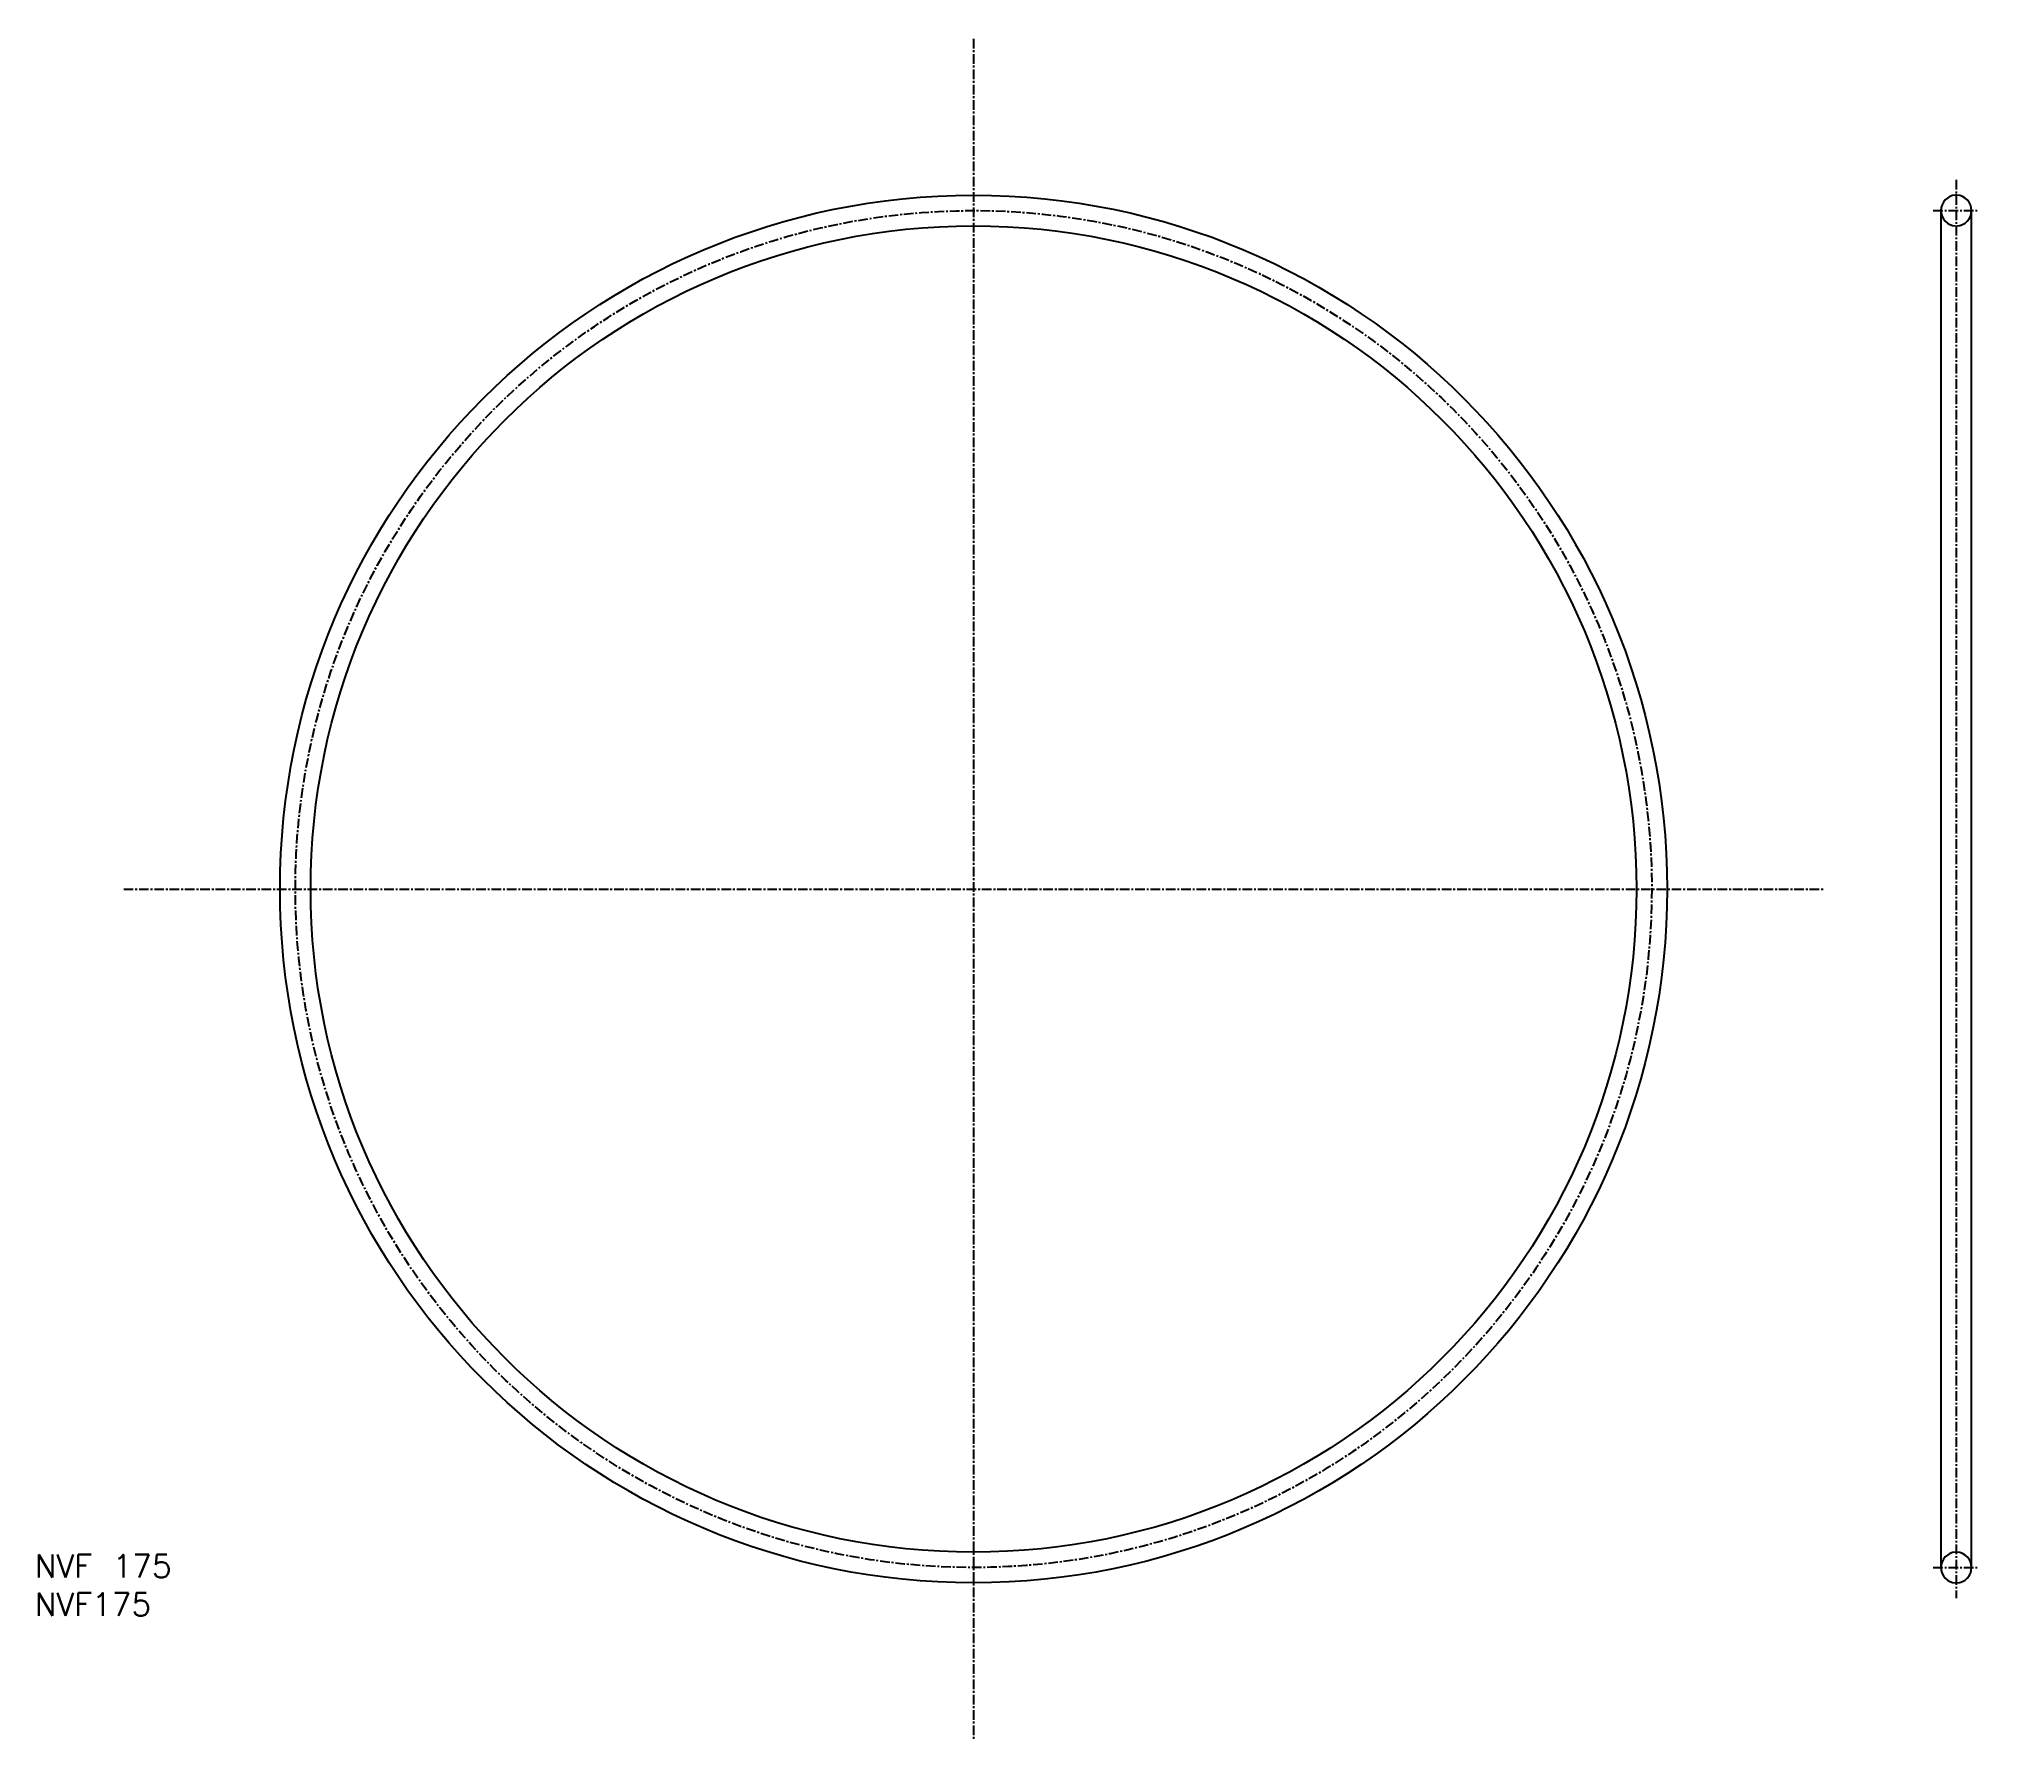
# Model space of a CAD drawing. Extents: x 1 to 254, y -16 to 206.
import ezdxf

# ---------------------------------------------------------------- set-up
doc = ezdxf.new("R2010")
doc.units = 0
doc.linetypes.add('CENTER', pattern=[2, 1.25, -0.25, 0.25, -0.25])
doc.layers.get('0').update_dxf_attribs({"linetype": 'CONTINUOUS'})
doc.layers.add('CENTER', color=1, linetype='CENTER')
doc.styles.get("Standard").update_dxf_attribs({"font": 'txt.shx'})

# ---------------------------------------------------------------- blocks, each defined once
blk = doc.blocks.new('*U2')
at = {"color": 7, "linetype": 'CONTINUOUS'}
blk.add_text('NVF175', height=3, dxfattribs=at).set_placement((0, 0))
blk = doc.blocks.new('*U3')
at = {"color": 7, "linetype": 'CONTINUOUS'}
blk.add_text('NVF 175', height=3, dxfattribs=at).set_placement((0, 5))

msp = doc.modelspace()

# ---------------------------------------------------------------- linework, layer by layer
at = {"color": 7, "linetype": 'CONTINUOUS'}
for p, q in [((250.64, 185.41), (250.64, 185.31)), ((250.64, 185.41), (250.79, 185.41)), ((250.79, 185.41), (250.79, 185.31)), ((248.72, 183.31), (248.72, 6.31)), ((252.72, 6.31), (252.72, 183.31)), ((250.64, 181.21), (250.64, 181.32)), ((250.64, 181.21), (250.79, 181.21)), ((250.79, 181.21), (250.79, 181.32)), ((250.64, 8.41), (250.64, 8.31)), ((250.64, 8.41), (250.79, 8.41)), ((250.79, 8.41), (250.79, 8.31)), ((250.64, 4.21), (250.64, 4.32)), ((250.64, 4.21), (250.79, 4.21)), ((250.79, 4.21), (250.79, 4.32))]:
    msp.add_line(p, q, dxfattribs=at)
for radius in [90.5, 86.5]:
    msp.add_circle((122.49, 94.81), radius, dxfattribs=at)
for centre, start, end in [((250.72, 183.31), 92.1491, 267.8509), ((250.72, 183.31), 272.1491, 87.8509), ((250.72, 6.31), 92.1491, 267.8509), ((250.72, 6.31), 272.1491, 87.8509)]:
    msp.add_arc(centre, 2, start, end, dxfattribs=at)
at = {"layer": 'CENTER', "color": 1, "linetype": 'CENTER'}
for p, q in [((122.49, 205.71), (122.49, -16.08)), ((250.72, 187.31), (250.72, 2.31)), ((247.72, 183.31), (253.72, 183.31)), ((11.59, 94.81), (233.38, 94.81)), ((247.72, 6.31), (253.72, 6.31))]:
    msp.add_line(p, q, dxfattribs=at)
msp.add_circle((122.49, 94.81), 88.5, dxfattribs=at)

# ---------------------------------------------------------------- block references
at = {"color": 7, "linetype": 'CONTINUOUS'}
for name in ['*U3', '*U2']:
    msp.add_blockref(name, (0, 0), dxfattribs=at)

doc.saveas('drawing.dxf')
